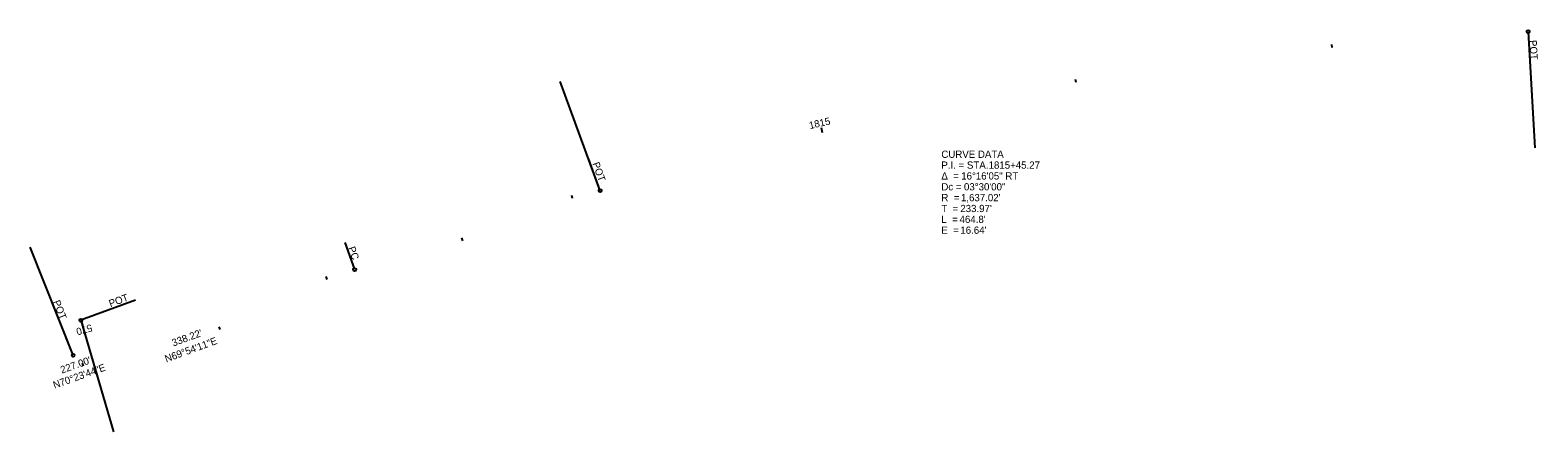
# Model space of a CAD drawing. Extents: x 152338 to 153514, y 329809 to 331517.
# Drawn here: x 152931 to 153514, y 330977 to 331133 of the extents above; entities that cross this region are included whole.
import ezdxf

# ---------------------------------------------------------------- set-up
doc = ezdxf.new("R2010")
doc.units = 0
for name, color, linetype in [('DT_X_Contour_Major', 7, 'Continuous'), ('DT_X_Contour_Minor', 7, 'Continuous'), ('DT_X_Triangles', 7, 'Continuous'), ('GE_P_Alignment', 7, 'Continuous'), ('PF_X_Ground_Line', 7, 'Continuous')]:
    doc.layers.add(name, color=color, linetype=linetype)

msp = doc.modelspace()

# ---------------------------------------------------------------- linework, layer by layer
at = {"layer": 'DT_X_Contour_Major'}
for p, q in [((153434.28, 331126.06), (153434.15, 331127.25)), ((153335.21, 331112.57), (153335.01, 331113.76)), ((153237.14, 331093.07), (153236.69, 331095.02)), ((153140.45, 331067.61), (153140.11, 331068.76)), ((153098, 331051.24), (153097.59, 331052.37)), ((153045.49, 331036.34), (153045.08, 331037.47)), ((152950.25, 331020.5), (152950.81, 331018.58)), ((153004.09, 331016.88), (153003.68, 331018.01)), ((152951.28, 331002.79), (152950.88, 331003.92))]:
    msp.add_line(p, q, dxfattribs=at)
at = {"layer": 'PF_X_Ground_Line'}
for p, q in [((153510.11, 331132.25), (153510.91, 331118.6)), ((153510.11, 331132.25), (153512.73, 331087.32)), ((153151.13, 331070.68), (153135.67, 331112.94)), ((153151.13, 331070.68), (153146.57, 331083.15)), ((152947.24, 331006.97), (152930.62, 331048.79)), ((153052.37, 331050.66), (153056.13, 331040.13)), ((152947.24, 331006.97), (152938.46, 331029.07)), ((152971.35, 331028.34), (152950.25, 331020.5)), ((152950.25, 331020.5), (152962.81, 330977.29))]:
    msp.add_line(p, q, dxfattribs=at)
for centre in [(153510.11, 331132.25), (153510.11, 331132.25), (153151.13, 331070.68), (153151.13, 331070.68), (153056.13, 331040.13), (152950.25, 331020.5), (152950.25, 331020.5), (152947.24, 331006.97), (152947.24, 331006.97)]:
    msp.add_circle(centre, 0.6, dxfattribs=at)

# ---------------------------------------------------------------- texts
at = {"layer": 'DT_X_Contour_Major'}
for s, rotation, p in [('1815', 12.99973, (153232.27, 331094.51)), ('570', 196.20737, (152954.16, 331019.04))]:
    msp.add_text(s, height=2.8, rotation=rotation, dxfattribs=at).set_placement(p)
at = {"layer": 'DT_X_Contour_Minor'}
for s, rotation, p in [("338.22'", 20.09682, (152986.03, 331010.32)), ("227.00'", 19.60446, (152942.9, 330999.84))]:
    msp.add_text(s, height=2.8, rotation=rotation, dxfattribs=at).set_placement(p)
at = {"layer": 'DT_X_Triangles'}
for s, p in [('CURVE DATA', (153283.12, 331083.39)), ('P.I. = STA. ', (153283.12, 331079.19)), ('1815+45.27', (153301.39, 331079.19)), ('Δ  = ', (153283.12, 331074.99)), ('16°16\'05" RT', (153290.8, 331074.99)), ('Dc = ', (153283.12, 331070.79)), ('03°30\'00"', (153291.86, 331070.79)), ('T  = ', (153283.12, 331062.39)), ('R  = ', (153283.12, 331066.59)), ("233.97'", (153290.46, 331062.39)), ("1,637.02'", (153290.7, 331066.59)), ('L  = ', (153283.12, 331058.19)), ("464.8'", (153290.16, 331058.19)), ('E  = ', (153283.12, 331053.99)), ("16.64'", (153290.46, 331053.99))]:
    msp.add_text(s, height=2.8, dxfattribs=at).set_placement(p)
at = {"layer": 'GE_P_Alignment'}
for s, rotation, p in [('N69°54\'11"E', 20.09682, (152983.3, 331004.16)), ('N70°23\'44"E', 19.60446, (152940.06, 330994))]:
    msp.add_text(s, height=2.8, rotation=rotation, dxfattribs=at).set_placement(p)
at = {"layer": 'PF_X_Ground_Line'}
for s, rotation, p in [('POT', 273.33638, (153510.63, 331128.93)), ('POT', 290.09682, (153148.04, 331081.16)), ('PC', 289.60446, (153053.57, 331048.5)), ('POT', 20.37535, (152961.69, 331025.53)), ('POT', 291.67086, (152939.41, 331027.64))]:
    msp.add_text(s, height=2.8, rotation=rotation, dxfattribs=at).set_placement(p)

doc.saveas('drawing.dxf')
